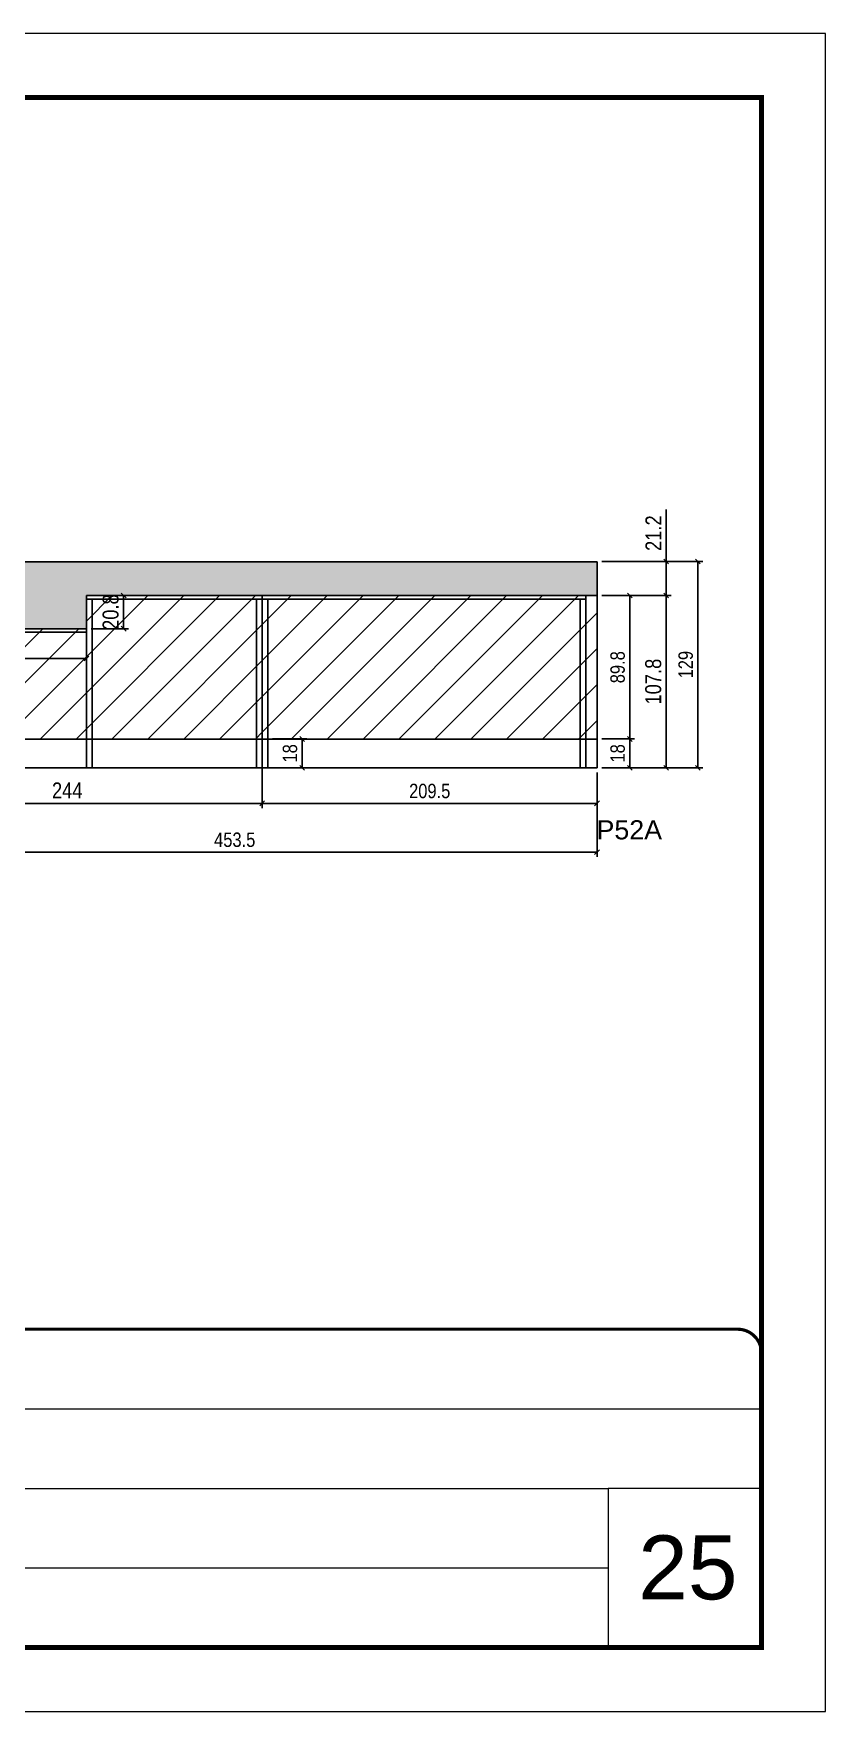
# Model space of a CAD drawing. Extents: x -20960 to -5926, y -2106 to 21915.
# Drawn here: x -11217 to -10722, y 13974 to 15024 of the extents above; entities that cross this region are included whole.
import ezdxf

# ---------------------------------------------------------------- set-up
doc = ezdxf.new("R2010")
doc.units = 0
doc.linetypes.add('CONTINUO', pattern=[0])
doc.linetypes.add('DASHED', pattern=[0.75, 0.5, -0.25])
for name, color, linetype in [('5', 5, 'Continuous'), ('COTA', 241, 'Continuous'), ('Painéis', 200, 'Continuous'), ('Reaproveitamento', 251, 'Continuous'), ('SARR_2.2x7', 40, 'Continuous'), ('SARR_3.5x7', 81, 'Continuous')]:
    doc.layers.add(name, color=color, linetype=linetype)
for name, color, linetype, lineweight in [('CARIMBO', 255, 'Continuous', 9), ('Folhas', 255, 'Continuous', 9), ('SARRAFO DE PRESSAO', 251, 'DASHED', 9)]:
    doc.layers.add(name, color=color, linetype=linetype, lineweight=lineweight)
doc.styles.add('ARIAL', font='arial.ttf')
doc.styles.add('COTA TECNICA', font='techl___.ttf', dxfattribs={"height": 10})
doc.styles.add('COTA TECNICA-50', font='techl___.ttf', dxfattribs={"height": 9})
doc.styles.get("Standard").update_dxf_attribs({"font": 'arial.ttf'})
doc.dimstyles.new('COTA PAINEL-50', dxfattribs={"dimtxt": 9, "dimasz": 3, "dimexe": 3, "dimexo": 3, "dimgap": 3, "dimtad": 1, "dimdec": 1, "dimzin": 12, "dimdsep": 46, "dimtxsty": 'COTA TECNICA-50', "dimblk1": 'OBLIQUE', "dimblk2": 'OBLIQUE', "dimsah": 1, "dimcen": 0.9, "dimclrd": 4, "dimclre": 4, "dimclrt": 240, "dimadec": 1, "dimazin": 3, "dimtfac": 1, "dimtdec": 1, "dimtmove": 0, "dimatfit": 3, "dimfxl": 1, "dimtolj": 1, "dimtzin": 12, "dimarcsym": 0})
doc.dimstyles.new('PAINEL', dxfattribs={"dimtxt": 10, "dimasz": 3, "dimexe": 3, "dimexo": 3, "dimgap": 3, "dimtad": 1, "dimdec": 1, "dimzin": 12, "dimdsep": 46, "dimtxsty": 'COTA TECNICA', "dimblk1": 'OBLIQUE', "dimblk2": 'OBLIQUE', "dimsah": 1, "dimcen": 0.9, "dimclrd": 4, "dimclre": 4, "dimclrt": 240, "dimadec": 1, "dimazin": 3, "dimtfac": 1, "dimtdec": 1, "dimtmove": 0, "dimatfit": 3, "dimfxl": 1, "dimtolj": 1, "dimtzin": 12, "dimarcsym": 0})

# ---------------------------------------------------------------- blocks, each defined once
blk = doc.blocks.new('9999999999')
at = {"color": 30, "linetype": 'CONTINUO'}
for p, q in [((98564.6, 34379.6), (99584, 34379.6)), ((98564.6, 34329.8), (99488, 34329.8)), ((99584, 34329.8), (99488, 34329.8)), ((99488, 34329.8), (99488, 34230.2)), ((98564.6, 34280), (99488, 34280))]:
    blk.add_line(p, q, dxfattribs=at)
at = {"color": 30, "linetype": 'CONTINUO', "const_width": 2}
blk.add_lwpolyline([(99584, 34230.2), (99584, 34414.4, 0.414214), (99569, 34429.4), (98229, 34429.4, 0.414214), (98214, 34414.4), (98214, 34245.2, 0.414214), (98229, 34230.2), (99584, 34230.2)], format="xyb", dxfattribs=at)
at = {"layer": 'Folhas'}
blk.add_lwpolyline([(98139, 34190.2), (99624, 34190.2), (99624, 35240.2), (98139, 35240.2)], close=True, dxfattribs=at)
at = {"layer": 'Folhas', "color": 30, "const_width": 3}
blk.add_lwpolyline([(98214, 34230.2), (99584, 34230.2), (99584, 35200.2), (98214, 35200.2)], close=True, dxfattribs=at)
blk = doc.blocks.new('_Oblique')
at = {"color": 0, "linetype": 'ByBlock', "lineweight": -2}
blk.add_line((-0.5, -0.5), (0.5, 0.5), dxfattribs=at)
blk = doc.blocks.new('*D627')
at = {"layer": 'COTA', "color": 4, "lineweight": -2, "ltscale": 25, "transparency": 16777216}
for p, q in [((-10821.6, 14693.5), (-10821.6, 14726.2)), ((-10861.9, 14693.5), (-10818.6, 14693.5)), ((-10821.6, 14672.3), (-10821.6, 14693.5)), ((-10861.9, 14672.3), (-10818.6, 14672.3))]:
    blk.add_line(p, q, dxfattribs=at)
at = {"layer": 'Defpoints', "color": 0, "ltscale": 25, "transparency": 16777216}
for p in [(-10864.9, 14693.5), (-10821.6, 14693.5), (-10864.9, 14672.3)]:
    blk.add_point(p, dxfattribs=at)
at = {"layer": 'COTA', "color": 4, "lineweight": -2, "ltscale": 25, "transparency": 16777216, "xscale": 3, "yscale": 3, "zscale": 3}
for p, rotation in [((-10821.6, 14693.5), 90), ((-10821.6, 14672.3), 270)]:
    blk.add_blockref('_Oblique', p, dxfattribs=dict(at, rotation=rotation))
at = {"layer": 'COTA', "color": 240, "ltscale": 25, "transparency": 16777216, "insert": (-10829.6, 14711.3), "char_height": 10, "attachment_point": 5, "rotation": 90, "style": 'COTA TECNICA'}
blk.add_mtext('\\A1;21.2', dxfattribs=at)
blk = doc.blocks.new('*D626')
at = {"layer": 'COTA', "color": 4, "lineweight": -2, "ltscale": 25, "transparency": 16777216}
for p, q in [((-11318.4, 14597.5), (-11318.4, 14539.2)), ((-11074.4, 14583.5), (-11074.4, 14539.2)), ((-11318.4, 14542.2), (-11074.4, 14542.2))]:
    blk.add_line(p, q, dxfattribs=at)
at = {"layer": 'Defpoints', "color": 0, "ltscale": 25, "transparency": 16777216}
for p in [(-11318.4, 14600.5), (-11074.4, 14586.5), (-11074.4, 14542.2)]:
    blk.add_point(p, dxfattribs=at)
at = {"layer": 'COTA', "color": 4, "lineweight": -2, "ltscale": 25, "transparency": 16777216, "xscale": 3, "yscale": 3, "zscale": 3, "rotation": 180}
blk.add_blockref('_Oblique', (-11318.4, 14542.2), dxfattribs=at)
at = {"layer": 'COTA', "color": 4, "lineweight": -2, "ltscale": 25, "transparency": 16777216, "xscale": 3, "yscale": 3, "zscale": 3}
blk.add_blockref('_Oblique', (-11074.4, 14542.2), dxfattribs=at)
at = {"layer": 'COTA', "color": 240, "ltscale": 25, "transparency": 16777216, "insert": (-11196.4, 14550.3), "char_height": 10, "attachment_point": 5, "style": 'COTA TECNICA'}
blk.add_mtext('\\A1;244', dxfattribs=at)
blk = doc.blocks.new('*D636')
at = {"layer": 'COTA', "color": 4, "lineweight": -2, "ltscale": 25, "transparency": 16777216}
for p, q in [((-11318.4, 14648.5), (-11318.4, 14629.8)), ((-11184.4, 14648.5), (-11184.4, 14629.8)), ((-11318.4, 14632.8), (-11184.4, 14632.8))]:
    blk.add_line(p, q, dxfattribs=at)
at = {"layer": 'Defpoints', "color": 0, "ltscale": 25, "transparency": 16777216}
for p in [(-11318.4, 14651.5), (-11184.4, 14651.5), (-11184.4, 14632.8)]:
    blk.add_point(p, dxfattribs=at)
at = {"layer": 'COTA', "color": 4, "lineweight": -2, "ltscale": 25, "transparency": 16777216, "xscale": 3, "yscale": 3, "zscale": 3, "rotation": 180}
blk.add_blockref('_Oblique', (-11318.4, 14632.8), dxfattribs=at)
at = {"layer": 'COTA', "color": 4, "lineweight": -2, "ltscale": 25, "transparency": 16777216, "xscale": 3, "yscale": 3, "zscale": 3}
blk.add_blockref('_Oblique', (-11184.4, 14632.8), dxfattribs=at)
at = {"layer": 'COTA', "color": 240, "ltscale": 25, "transparency": 16777216, "insert": (-11251.4, 14641.1), "char_height": 10, "attachment_point": 5, "style": 'COTA TECNICA'}
blk.add_mtext('\\A1;134', dxfattribs=at)
blk = doc.blocks.new('*D637')
at = {"layer": 'COTA', "color": 4, "lineweight": -2, "ltscale": 25, "transparency": 16777216}
for p, q in [((-11181.4, 14672.3), (-11158.1, 14672.3)), ((-11161.1, 14672.3), (-11161.1, 14651.5)), ((-11181.4, 14651.5), (-11158.1, 14651.5))]:
    blk.add_line(p, q, dxfattribs=at)
at = {"layer": 'Defpoints', "color": 0, "ltscale": 25, "transparency": 16777216}
for p in [(-11184.4, 14672.3), (-11184.4, 14651.5), (-11161.1, 14651.5)]:
    blk.add_point(p, dxfattribs=at)
at = {"layer": 'COTA', "color": 4, "lineweight": -2, "ltscale": 25, "transparency": 16777216, "xscale": 3, "yscale": 3, "zscale": 3}
for p, rotation in [((-11161.1, 14672.3), 90), ((-11161.1, 14651.5), 270)]:
    blk.add_blockref('_Oblique', p, dxfattribs=dict(at, rotation=rotation))
at = {"layer": 'COTA', "color": 240, "ltscale": 25, "transparency": 16777216, "insert": (-11169.2, 14661.9), "char_height": 10, "attachment_point": 5, "rotation": 90, "style": 'COTA TECNICA'}
blk.add_mtext('\\A1;20.8', dxfattribs=at)
blk = doc.blocks.new('*D640')
at = {"layer": 'COTA', "color": 4, "lineweight": -2, "ltscale": 25, "transparency": 16777216}
for p, q in [((-10861.9, 14672.3), (-10818.6, 14672.3)), ((-10821.6, 14564.5), (-10821.6, 14672.3)), ((-10861.9, 14564.5), (-10818.6, 14564.5))]:
    blk.add_line(p, q, dxfattribs=at)
at = {"layer": 'Defpoints', "color": 0, "ltscale": 25, "transparency": 16777216}
for p in [(-10864.9, 14672.3), (-10821.6, 14672.3), (-10864.9, 14564.5)]:
    blk.add_point(p, dxfattribs=at)
at = {"layer": 'COTA', "color": 4, "lineweight": -2, "ltscale": 25, "transparency": 16777216, "xscale": 3, "yscale": 3, "zscale": 3}
for p, rotation in [((-10821.6, 14672.3), 90), ((-10821.6, 14564.5), 270)]:
    blk.add_blockref('_Oblique', p, dxfattribs=dict(at, rotation=rotation))
at = {"layer": 'COTA', "color": 240, "ltscale": 25, "transparency": 16777216, "insert": (-10829.7, 14618.4), "char_height": 10, "attachment_point": 5, "rotation": 90, "style": 'COTA TECNICA'}
blk.add_mtext('\\A1;107.8', dxfattribs=at)
blk = doc.blocks.new('*D646')
at = {"layer": 'COTA', "color": 4, "lineweight": -2, "transparency": 16777216}
for p, q in [((-11318.4, 14561.5), (-11318.4, 14508.7)), ((-10864.9, 14561.5), (-10864.9, 14508.7)), ((-11318.4, 14511.7), (-10864.9, 14511.7))]:
    blk.add_line(p, q, dxfattribs=at)
at = {"layer": 'Defpoints', "color": 0, "transparency": 16777216}
for p in [(-11318.4, 14564.5), (-10864.9, 14564.5), (-10864.9, 14511.7)]:
    blk.add_point(p, dxfattribs=at)
at = {"layer": 'COTA', "color": 4, "lineweight": -2, "transparency": 16777216, "xscale": 3, "yscale": 3, "zscale": 3, "rotation": 180}
blk.add_blockref('_Oblique', (-11318.4, 14511.7), dxfattribs=at)
at = {"layer": 'COTA', "color": 4, "lineweight": -2, "transparency": 16777216, "xscale": 3, "yscale": 3, "zscale": 3}
blk.add_blockref('_Oblique', (-10864.9, 14511.7), dxfattribs=at)
at = {"layer": 'COTA', "color": 240, "transparency": 16777216, "insert": (-11091.6, 14519.4), "char_height": 9, "attachment_point": 5, "style": 'COTA TECNICA-50'}
blk.add_mtext('\\A1;453.5', dxfattribs=at)
blk = doc.blocks.new('*D654')
at = {"layer": 'COTA', "color": 4, "lineweight": -2, "transparency": 16777216}
for p, q in [((-11074.4, 14579.5), (-11074.4, 14539.2)), ((-10864.9, 14561.5), (-10864.9, 14539.2)), ((-11074.4, 14542.2), (-10864.9, 14542.2))]:
    blk.add_line(p, q, dxfattribs=at)
at = {"layer": 'Defpoints', "color": 0, "transparency": 16777216}
for p in [(-11074.4, 14582.5), (-10864.9, 14564.5), (-10864.9, 14542.2)]:
    blk.add_point(p, dxfattribs=at)
at = {"layer": 'COTA', "color": 4, "lineweight": -2, "transparency": 16777216, "xscale": 3, "yscale": 3, "zscale": 3, "rotation": 180}
blk.add_blockref('_Oblique', (-11074.4, 14542.2), dxfattribs=at)
at = {"layer": 'COTA', "color": 4, "lineweight": -2, "transparency": 16777216, "xscale": 3, "yscale": 3, "zscale": 3}
blk.add_blockref('_Oblique', (-10864.9, 14542.2), dxfattribs=at)
at = {"layer": 'COTA', "color": 240, "transparency": 16777216, "insert": (-10969.6, 14549.9), "char_height": 9, "attachment_point": 5, "style": 'COTA TECNICA-50'}
blk.add_mtext('\\A1;209.5', dxfattribs=at)
blk = doc.blocks.new('*D655')
at = {"layer": 'COTA', "color": 4, "lineweight": -2, "transparency": 16777216}
for p, q in [((-11067.9, 14582.5), (-11046.4, 14582.5)), ((-11049.4, 14564.5), (-11049.4, 14582.5)), ((-11067.9, 14564.5), (-11046.4, 14564.5))]:
    blk.add_line(p, q, dxfattribs=at)
at = {"layer": 'Defpoints', "color": 0, "transparency": 16777216}
for p in [(-11070.9, 14582.5), (-11049.4, 14582.5), (-11070.9, 14564.5)]:
    blk.add_point(p, dxfattribs=at)
at = {"layer": 'COTA', "color": 4, "lineweight": -2, "transparency": 16777216, "xscale": 3, "yscale": 3, "zscale": 3}
for p, rotation in [((-11049.4, 14582.5), 90), ((-11049.4, 14564.5), 270)]:
    blk.add_blockref('_Oblique', p, dxfattribs=dict(at, rotation=rotation))
at = {"layer": 'COTA', "color": 240, "transparency": 16777216, "insert": (-11057, 14573.5), "char_height": 9, "attachment_point": 5, "rotation": 90, "style": 'COTA TECNICA-50'}
blk.add_mtext('\\A1;18', dxfattribs=at)
blk = doc.blocks.new('*D664')
at = {"layer": 'COTA', "color": 4, "lineweight": -2, "transparency": 16777216}
for p, q in [((-10861.9, 14582.5), (-10841.4, 14582.5)), ((-10844.4, 14564.5), (-10844.4, 14582.5)), ((-10861.9, 14564.5), (-10841.4, 14564.5))]:
    blk.add_line(p, q, dxfattribs=at)
at = {"layer": 'Defpoints', "color": 0, "transparency": 16777216}
for p in [(-10864.9, 14582.5), (-10844.4, 14582.5), (-10864.9, 14564.5)]:
    blk.add_point(p, dxfattribs=at)
at = {"layer": 'COTA', "color": 4, "lineweight": -2, "transparency": 16777216, "xscale": 3, "yscale": 3, "zscale": 3}
for p, rotation in [((-10844.4, 14582.5), 90), ((-10844.4, 14564.5), 270)]:
    blk.add_blockref('_Oblique', p, dxfattribs=dict(at, rotation=rotation))
at = {"layer": 'COTA', "color": 240, "transparency": 16777216, "insert": (-10852, 14573.5), "char_height": 9, "attachment_point": 5, "rotation": 90, "style": 'COTA TECNICA-50'}
blk.add_mtext('\\A1;18', dxfattribs=at)
blk = doc.blocks.new('*D665')
at = {"layer": 'COTA', "color": 4, "lineweight": -2, "transparency": 16777216}
for p, q in [((-10861.9, 14672.3), (-10841.4, 14672.3)), ((-10844.4, 14582.5), (-10844.4, 14672.3)), ((-10861.9, 14582.5), (-10841.4, 14582.5))]:
    blk.add_line(p, q, dxfattribs=at)
at = {"layer": 'Defpoints', "color": 0, "transparency": 16777216}
for p in [(-10864.9, 14672.3), (-10844.4, 14672.3), (-10864.9, 14582.5)]:
    blk.add_point(p, dxfattribs=at)
at = {"layer": 'COTA', "color": 4, "lineweight": -2, "transparency": 16777216, "xscale": 3, "yscale": 3, "zscale": 3}
for p, rotation in [((-10844.4, 14672.3), 90), ((-10844.4, 14582.5), 270)]:
    blk.add_blockref('_Oblique', p, dxfattribs=dict(at, rotation=rotation))
at = {"layer": 'COTA', "color": 240, "transparency": 16777216, "insert": (-10852, 14627.4), "char_height": 9, "attachment_point": 5, "rotation": 90, "style": 'COTA TECNICA-50'}
blk.add_mtext('\\A1;89.8', dxfattribs=at)
blk = doc.blocks.new('*D666')
at = {"layer": 'COTA', "color": 4, "lineweight": -2, "transparency": 16777216}
for p, q in [((-10861.9, 14693.5), (-10798.8, 14693.5)), ((-10801.8, 14564.5), (-10801.8, 14693.5)), ((-10861.9, 14564.5), (-10798.8, 14564.5))]:
    blk.add_line(p, q, dxfattribs=at)
at = {"layer": 'Defpoints', "color": 0, "transparency": 16777216}
for p in [(-10864.9, 14693.5), (-10801.8, 14693.5), (-10864.9, 14564.5)]:
    blk.add_point(p, dxfattribs=at)
at = {"layer": 'COTA', "color": 4, "lineweight": -2, "transparency": 16777216, "xscale": 3, "yscale": 3, "zscale": 3}
for p, rotation in [((-10801.8, 14693.5), 90), ((-10801.8, 14564.5), 270)]:
    blk.add_blockref('_Oblique', p, dxfattribs=dict(at, rotation=rotation))
at = {"layer": 'COTA', "color": 240, "transparency": 16777216, "insert": (-10809.4, 14629), "char_height": 9, "attachment_point": 5, "rotation": 90, "style": 'COTA TECNICA-50'}
blk.add_mtext('\\A1;129', dxfattribs=at)

msp = doc.modelspace()

# ---------------------------------------------------------------- hatches: boundary and pattern name
at = {"layer": 'COTA', "linetype": 'ByBlock'}
h = msp.add_hatch(dxfattribs=at)
h.set_pattern_fill('AR-CONC', color=256, scale=0.03)
h.set_pattern_definition([(50, (-154078.1997, -13739.2813), (5.46554007, -0.47817257), [0.5715, -6.2865]), (355, (-154078.1997, -13739.2813), (-1.05730264, 5.73170536), [0.4572, -5.02921753]), (100.4514447, (-154077.744, -13739.321), (4.40823741, 5.25353256), [0.48570026, -5.34270734]), (46.1842, (-154078.2, -13737.757), (8.13237123, -1.26126984), [0.85725, -9.42975]), (96.6355576, (-154077.522, -13737.8624), (7.122124, 7.42278374), [0.7285507, -8.01406824]), (351.184151, (-154078.2, -13737.757), (7.122124, 7.42278374), [0.685799, -7.54379196]), (21, (-154077.4377, -13738.1383), (4.54843174, -3.06795595), [0.5715, -6.2865]), (326, (-154077.4377, -13738.1383), (1.85406085, 5.52563898), [0.4572, -5.0292]), (71.451445, (-154077.0586, -13738.394), (6.40249258, 2.45768307), [0.48570026, -5.34269813]), (37.5, (-154078.1997, -13739.2813), (0.092658098, 2.536651166), [0, -4.96824, 0, -5.1054, 0, -5.04825]), (7.5, (-154078.1997, -13739.2813), (2.004589875, 3.005417245), [0, -2.91084, 0, -4.85394, 0, -1.92405]), (327.5, (-154079.899, -13739.2813), (4.067717855, -0.17186232), [0, -1.905, 0, -5.9436, 0, -7.8867]), (317.5, (-154080.661, -13739.2813), (4.44387544, 0.76279473), [0, -2.4765, 0, -3.94716, 0, -5.6007])])
h.paths.add_polyline_path([(-11318.37, 14651.45), (-11184.37, 14651.45), (-11184.37, 14672.25), (-10972.87, 14672.26), (-10864.87, 14672.25), (-10864.87, 14693.45), (-10972.87, 14693.45), (-11928.94, 14693.45), (-12062.94, 14693.45), (-12062.94, 14651.45), (-11928.94, 14651.45), (-11928.94, 14672.25), (-11574.94, 14672.25), (-11574.94, 14672.25), (-11486.94, 14672.25), (-11486.94, 14651.45), (-11352.94, 14651.45), (-11352.94, 14564.45), (-11318.37, 14564.45)])
at = {"layer": 'Reaproveitamento', "transparency": 33554684}
h = msp.add_hatch(dxfattribs=at)
h.set_pattern_fill('ANSI31', color=256, scale=5)
h.paths.add_polyline_path([(-11074.37, 14582.45), (-11074.37, 14672.25), (-11184.37, 14672.25), (-11184.37, 14651.45), (-11318.37, 14651.45), (-11318.37, 14582.45)])
h = msp.add_hatch(dxfattribs=at)
h.set_pattern_fill('ANSI31', color=256, scale=5)
h.paths.add_polyline_path([(-11074.37, 14582.45), (-10972.87, 14582.45), (-10864.87, 14582.45), (-10864.87, 14672.25), (-10972.87, 14672.25), (-11074.37, 14672.25)])

# ---------------------------------------------------------------- linework, layer by layer
at = {"layer": 'COTA', "linetype": 'ByBlock'}
for p, q in [((-11928.94, 14693.45), (-10972.87, 14693.45)), ((-10864.87, 14693.45), (-10972.87, 14693.45)), ((-10864.87, 14672.25), (-10864.87, 14693.45))]:
    msp.add_line(p, q, dxfattribs=at)
at = {"layer": 'Painéis', "ltscale": 25}
for p, q in [((-11184.37, 14672.25), (-10972.87, 14672.26)), ((-11184.37, 14672.25), (-11184.37, 14651.45)), ((-11074.37, 14672.25), (-11074.37, 14564.45))]:
    msp.add_line(p, q, dxfattribs=at)
at = {"layer": 'Painéis', "linetype": 'ByBlock'}
for p, q in [((-10864.87, 14672.25), (-10972.87, 14672.25)), ((-10864.87, 14564.45), (-10864.87, 14672.25)), ((-10972.87, 14582.45), (-10864.87, 14582.45))]:
    msp.add_line(p, q, dxfattribs=at)
at = {"layer": 'Painéis'}
for p, q in [((-11318.37, 14651.45), (-11184.37, 14651.45)), ((-11318.37, 14582.45), (-10972.87, 14582.45)), ((-11318.37, 14564.45), (-10864.87, 14564.45))]:
    msp.add_line(p, q, dxfattribs=at)
at = {"layer": 'SARR_2.2x7', "linetype": 'Continuous'}
for p, q in [((-11184.37, 14670.05), (-11074.37, 14670.05)), ((-11074.37, 14670.05), (-10871.87, 14670.05)), ((-10871.87, 14672.25), (-10871.87, 14592.45)), ((-11302.87, 14649.25), (-11184.37, 14649.25)), ((-10871.87, 14592.45), (-10871.87, 14582.45))]:
    msp.add_line(p, q, dxfattribs=at)
at = {"layer": 'SARR_3.5x7'}
for p, q in [((-11184.37, 14670.05), (-11184.37, 14564.45)), ((-11180.87, 14670.05), (-11180.87, 14564.45)), ((-11077.87, 14670.05), (-11077.87, 14564.45)), ((-11074.37, 14670.05), (-11074.37, 14564.45)), ((-11070.87, 14670.05), (-11070.87, 14564.45)), ((-10875.37, 14670.05), (-10875.37, 14564.45)), ((-10871.87, 14672.25), (-10871.87, 14564.45)), ((-11184.37, 14564.46), (-11180.87, 14564.46)), ((-11077.87, 14564.46), (-11074.37, 14564.46)), ((-11074.37, 14564.46), (-11070.87, 14564.46)), ((-10875.37, 14564.45), (-10871.87, 14564.45))]:
    msp.add_line(p, q, dxfattribs=at)

# ---------------------------------------------------------------- block references
at = {"layer": 'SARRAFO DE PRESSAO', "color": 6, "linetype": 'ByBlock'}
msp.add_blockref('9999999999', (-110345.98, -20216.26), dxfattribs=at)

# ---------------------------------------------------------------- texts
at = {"layer": '5', "linetype": 'Continuous'}
msp.add_text('P52A', height=12, rotation=0.00004, dxfattribs=at).set_placement((-10865.23, 14519.66))
at = {"layer": 'CARIMBO', "style": 'ARIAL'}
msp.add_text('25', height=40, dxfattribs=at).set_placement((-10839.14, 14044.08))

# ---------------------------------------------------------------- dimensions: what is measured, and where the dimension line sits
at = {"layer": 'COTA', "ltscale": 25}
for base, p1, p2, picture, middle in [((-10821.57, 14693.45), (-10864.87, 14672.25), (-10864.87, 14693.45), '*D627', (-10829.63, 14711.32)), ((-10821.57, 14672.25), (-10864.87, 14564.45), (-10864.87, 14672.25), '*D640', (-10829.7, 14618.35))]:
    dim = msp.add_linear_dim(base=base, p1=p1, p2=p2, angle=90, dimstyle='PAINEL', dxfattribs=at)
    dim.commit()
    dim.dimension.update_dxf_attribs({"geometry": picture, "text_midpoint": middle})
at = {"layer": 'COTA'}
for base, p1, p2, picture, middle in [((-10801.81, 14693.45), (-10864.87, 14564.45), (-10864.87, 14693.45), '*D666', (-10809.39, 14628.95)), ((-11049.39, 14582.45), (-11070.87, 14564.45), (-11070.87, 14582.45), '*D655', (-11056.97, 14573.45)), ((-10844.37, 14582.45), (-10864.87, 14564.45), (-10864.87, 14582.45), '*D664', (-10851.95, 14573.45))]:
    dim = msp.add_linear_dim(base=base, p1=p1, p2=p2, angle=90, dimstyle='COTA PAINEL-50', dxfattribs=at)
    dim.commit()
    dim.dimension.update_dxf_attribs({"geometry": picture, "text_midpoint": middle})
at = {"layer": 'COTA', "ltscale": 25}
dim = msp.add_linear_dim(base=(-11161.06, 14651.45), p1=(-11184.37, 14672.25), p2=(-11184.37, 14651.45), angle=90, dimstyle='PAINEL', dxfattribs=at)
dim.commit()
dim.dimension.update_dxf_attribs({"geometry": '*D637', "text_midpoint": (-11161.06, 14661.85), "dimtype": 160})
at = {"layer": 'COTA'}
dim = msp.add_linear_dim(base=(-10844.37, 14672.25), p1=(-10864.87, 14582.45), p2=(-10864.87, 14672.25), angle=90, dimstyle='COTA PAINEL-50', override={"dimtmove": 1}, dxfattribs=at)
dim.commit()
dim.dimension.update_dxf_attribs({"geometry": '*D665', "text_midpoint": (-10851.96, 14627.35)})
at = {"layer": 'COTA', "ltscale": 25}
dim = msp.add_linear_dim(base=(-11184.37, 14632.83), p1=(-11318.37, 14651.45), p2=(-11184.37, 14651.45), dimstyle='PAINEL', dxfattribs=at)
dim.commit()
dim.dimension.update_dxf_attribs({"geometry": '*D636', "text_midpoint": (-11251.37, 14641.05)})
dim = msp.add_linear_dim(base=(-11074.37, 14542.23), p1=(-11318.37, 14600.45), p2=(-11074.37, 14586.46), dimstyle='PAINEL', override={"dimtmove": 1}, dxfattribs=at)
dim.commit()
dim.dimension.update_dxf_attribs({"geometry": '*D626', "text_midpoint": (-11196.37, 14550.3)})
at = {"layer": 'COTA'}
for base, p1, picture, middle in [((-10864.87, 14542.23), (-11074.37, 14582.45), '*D654', (-10969.62, 14549.85)), ((-10864.87, 14511.69), (-11318.37, 14564.45), '*D646', (-11091.62, 14519.39))]:
    dim = msp.add_linear_dim(base=base, p1=p1, p2=(-10864.87, 14564.45), dimstyle='COTA PAINEL-50', dxfattribs=at)
    dim.commit()
    dim.dimension.update_dxf_attribs({"geometry": picture, "text_midpoint": middle})

doc.saveas('drawing.dxf')
